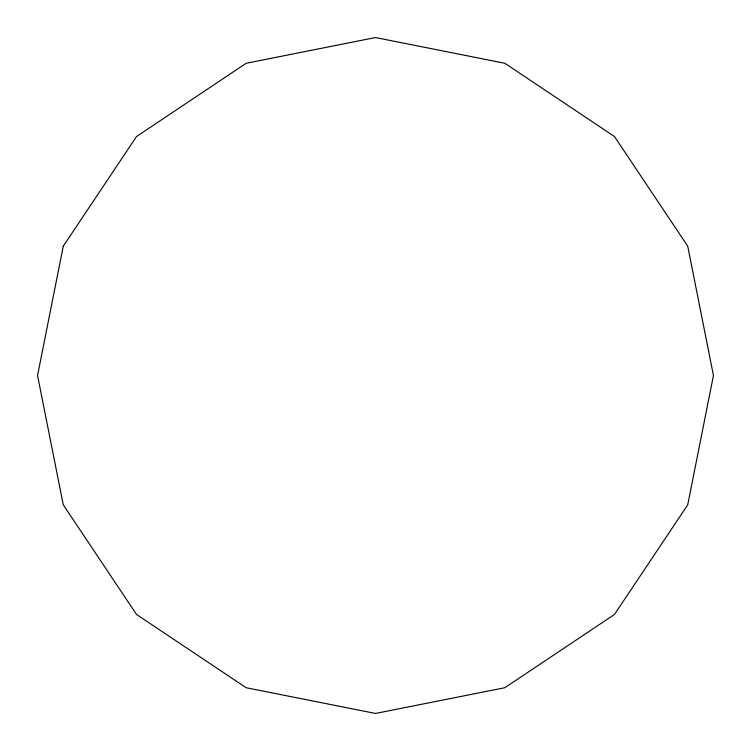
<?xml version="1.0" encoding="UTF-8"?>
<svg xmlns="http://www.w3.org/2000/svg" width="751" height="751" viewBox="0 0 751 751"><rect width="100%" height="100%" fill="white"/><g stroke="black" fill="none" stroke-linecap="round" stroke-linejoin="round"><path stroke-width="1.13" d="M63.272 246.168L37.55 375.5L63.272 504.832L136.532 614.468L246.168 687.728L375.5 713.45L504.832 687.728L614.468 614.468L687.728 504.832L713.45 375.5L687.728 246.168L614.468 136.532L504.832 63.272L375.5 37.55L246.168 63.272L136.532 136.532L63.272 246.168"/></g></svg>
